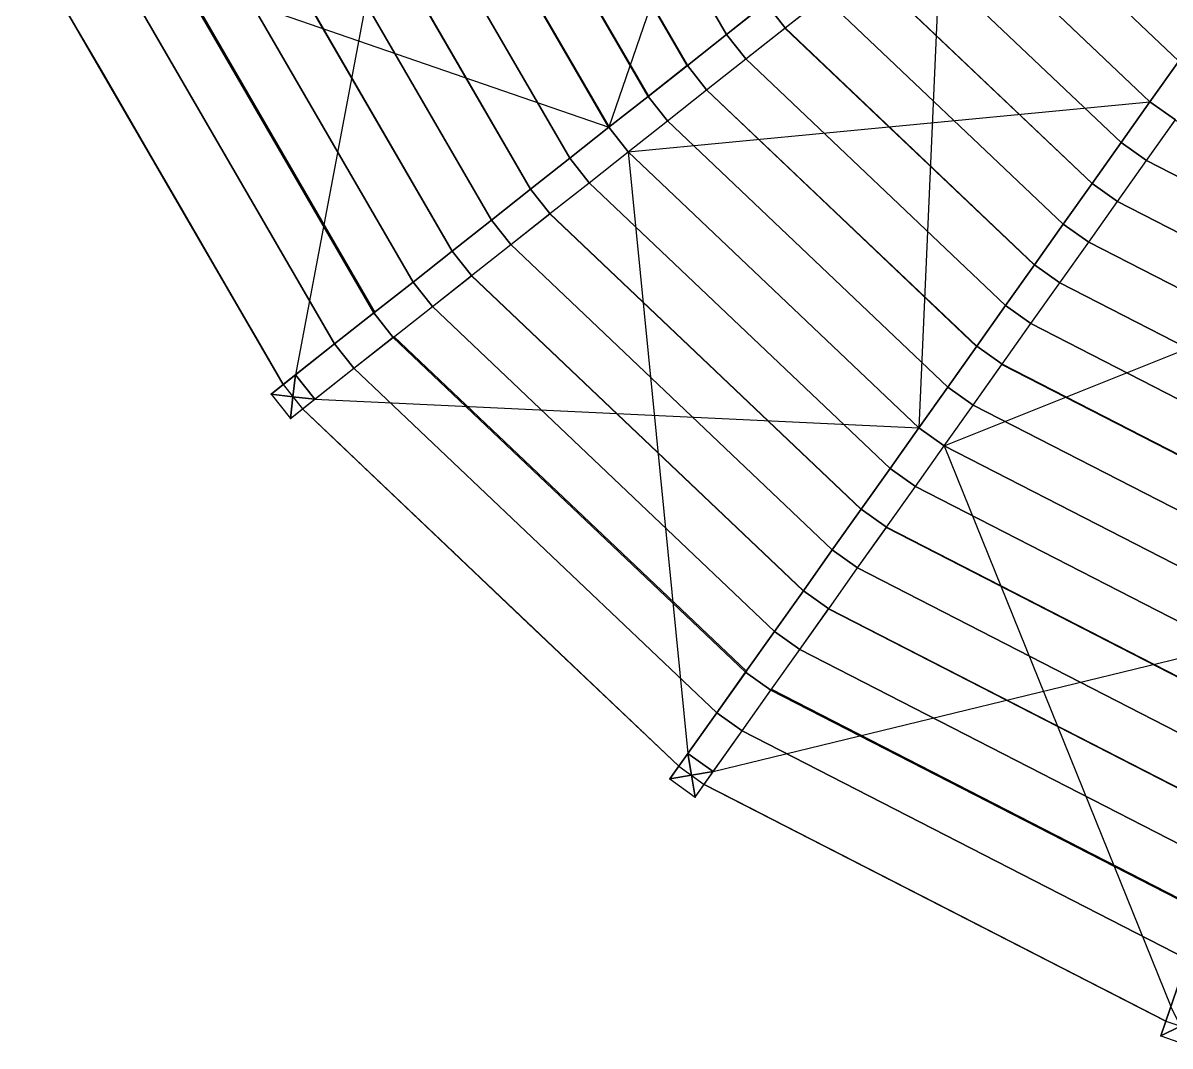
# Model space of a CAD drawing. Header units: millimetres. Extents: x -3890 to 2335, y 8273 to 14518.
# Drawn here: x -3644 to -1802, y 8432 to 10074 of the extents above; entities that cross this region are included whole.
import ezdxf

# ---------------------------------------------------------------- set-up
doc = ezdxf.new("R2010")
doc.units = ezdxf.units.MM
for name, color, linetype in [('FRAMES', 2, 'Continuous'), ('JOINTS', 2, 'Continuous'), ('SHELLS', 1, 'Continuous')]:
    doc.layers.add(name, color=color, linetype=linetype)

msp = doc.modelspace()

# ---------------------------------------------------------------- linework, layer by layer
at = {"layer": 'FRAMES'}
for p, q in [((-2430.9, 10702.6, 1601.2), (-2703, 9906.7, 1429.5)), ((-2877, 10523, 1597.7), (-2577.2, 10006.1, 1597.7)), ((-3025.7, 10463.2, 1429.6), (-3206.2, 9509.4, 1200)), ((-3025.7, 10463.2, 1549.6), (-2703, 9906.7, 1549.5)), ((-3174.4, 10403.3, 1497.8), (-2828.8, 9807.4, 1497.8)), ((-3323.1, 10343.5, 1442.3), (-2954.6, 9708.1, 1442.3)), ((-3471.8, 10283.6, 1383.1), (-3080.4, 9608.8, 1383.1)), ((-2168.8, 10264.8, 1601.2), (-2205.6, 9424.5, 1429.5)), ((-2168.8, 10264.8, 1721.2), (-1834.7, 9947.5, 1721.2)), ((-3620.5, 10223.7, 1200), (-2703, 9906.7, 1429.5)), ((-2294.6, 10165.5, 1683.5), (-1927.4, 9816.7, 1683.5)), ((-3560.1, 10070.3, 1320), (-3601.9, 10142.4, 1320)), ((-3601.9, 10142.4, 1200), (-3560.1, 10070.3, 1200)), ((-3601.9, 10142.4, 1320), (-3560.1, 10070.3, 1200)), ((-2420.4, 10066.1, 1522.3), (-2357.5, 10115.8, 1543.3)), ((-2420.4, 10066.1, 1642.3), (-2357.5, 10115.8, 1663.3)), ((-2420.4, 10066.1, 1522.3), (-2357.5, 10115.8, 1663.3)), ((-2514.3, 10055.7, 1500.4), (-2451.4, 10105.4, 1522.3)), ((-2514.3, 10055.7, 1620.4), (-2451.4, 10105.4, 1642.3)), ((-2451.4, 10105.4, 1522.3), (-2514.3, 10055.7, 1620.4)), ((-2451.4, 10105.4, 1522.3), (-2420.4, 10066.1, 1522.3)), ((-2420.4, 10066.1, 1642.3), (-2451.4, 10105.4, 1642.3)), ((-3518.3, 9998.3, 1320), (-3560.1, 10070.3, 1320)), ((-3560.1, 10070.3, 1200), (-3518.3, 9998.3, 1200)), ((-3560.1, 10070.3, 1320), (-3560.1, 10070.3, 1200)), ((-3560.1, 10070.3, 1200), (-3518.3, 9998.3, 1320)), ((-2577.2, 10006.1, 1477.7), (-2514.3, 10055.7, 1500.4)), ((-2577.2, 10006.1, 1597.7), (-2514.3, 10055.7, 1620.4)), ((-2514.3, 10055.7, 1620.4), (-2577.2, 10006.1, 1477.7)), ((-2514.3, 10055.7, 1620.4), (-2514.3, 10055.7, 1500.4)), ((-2514.3, 10055.7, 1500.4), (-2483.3, 10016.5, 1500.4)), ((-2483.3, 10016.5, 1620.4), (-2514.3, 10055.7, 1620.4)), ((-2483.3, 10016.5, 1500.4), (-2420.4, 10066.1, 1522.3)), ((-2483.3, 10016.5, 1620.4), (-2420.4, 10066.1, 1642.3)), ((-2483.3, 10016.5, 1620.4), (-2420.4, 10066.1, 1522.3)), ((-2420.4, 10066.1, 1522.3), (-2420.4, 10066.1, 1642.3)), ((-2420.4, 10066.1, 1642.3), (-2020.1, 9686, 1642.3)), ((-3476.5, 9926.2, 1320), (-3518.3, 9998.3, 1320)), ((-3518.3, 9998.3, 1200), (-3476.5, 9926.2, 1200)), ((-3518.3, 9998.3, 1320), (-3518.3, 9998.3, 1200)), ((-3518.3, 9998.3, 1320), (-3476.5, 9926.2, 1200)), ((-2640.1, 9956.4, 1454.1), (-2577.2, 10006.1, 1477.7)), ((-2640.1, 9956.4, 1574.1), (-2577.2, 10006.1, 1597.7)), ((-2577.2, 10006.1, 1477.7), (-2640.1, 9956.4, 1574.1)), ((-2577.2, 10006.1, 1597.7), (-2577.2, 10006.1, 1477.7)), ((-2577.2, 10006.1, 1477.7), (-2546.2, 9966.8, 1477.7)), ((-2546.2, 9966.8, 1597.7), (-2577.2, 10006.1, 1597.7)), ((-2546.2, 9966.8, 1477.7), (-2483.3, 10016.5, 1500.4)), ((-2546.2, 9966.8, 1597.7), (-2483.3, 10016.5, 1620.4)), ((-2546.2, 9966.8, 1477.7), (-2483.3, 10016.5, 1620.4)), ((-2483.3, 10016.5, 1500.4), (-2483.3, 10016.5, 1620.4)), ((-1834.7, 9947.5, 1601.2), (-1788.3, 10012.9, 1618.7)), ((-1834.7, 9947.5, 1721.2), (-1788.3, 10012.9, 1738.7)), ((-1788.3, 10012.9, 1738.7), (-1834.7, 9947.5, 1601.2)), ((-2609.1, 9917.2, 1454.1), (-2546.2, 9966.8, 1477.7)), ((-2609.1, 9917.2, 1574.1), (-2546.2, 9966.8, 1597.7)), ((-2609.1, 9917.2, 1574.1), (-2546.2, 9966.8, 1477.7)), ((-2546.2, 9966.8, 1477.7), (-2546.2, 9966.8, 1597.7)), ((-2546.2, 9966.8, 1597.7), (-2112.8, 9555.3, 1597.7)), ((-2703, 9906.7, 1429.5), (-2640.1, 9956.4, 1454.1)), ((-2703, 9906.7, 1549.5), (-2640.1, 9956.4, 1574.1)), ((-2640.1, 9956.4, 1574.1), (-2703, 9906.7, 1429.5)), ((-2672, 9867.5, 1429.5), (-1834.7, 9947.5, 1601.2)), ((-2640.1, 9956.4, 1574.1), (-2640.1, 9956.4, 1454.1)), ((-2640.1, 9956.4, 1454.1), (-2609.1, 9917.2, 1454.1)), ((-2609.1, 9917.2, 1574.1), (-2640.1, 9956.4, 1574.1)), ((-1881, 9882.1, 1582.7), (-1834.7, 9947.5, 1601.2)), ((-1881, 9882.1, 1702.7), (-1834.7, 9947.5, 1721.2)), ((-1834.7, 9947.5, 1601.2), (-1881, 9882.1, 1702.7)), ((-1834.7, 9947.5, 1721.2), (-1834.7, 9947.5, 1601.2)), ((-1834.7, 9947.5, 1601.2), (-1793.9, 9918.6, 1601.2)), ((-1793.9, 9918.6, 1721.2), (-1834.7, 9947.5, 1721.2)), ((-3434.7, 9854.2, 1320), (-3476.5, 9926.2, 1320)), ((-3476.5, 9926.2, 1200), (-3434.7, 9854.2, 1200)), ((-3476.5, 9926.2, 1320), (-3476.5, 9926.2, 1200)), ((-3476.5, 9926.2, 1200), (-3434.7, 9854.2, 1320)), ((-2765.9, 9857.1, 1404.1), (-2703, 9906.7, 1429.5)), ((-2765.9, 9857.1, 1524.1), (-2703, 9906.7, 1549.5)), ((-2703, 9906.7, 1429.5), (-2765.9, 9857.1, 1524.1)), ((-2703, 9906.7, 1549.5), (-2703, 9906.7, 1429.5)), ((-2703, 9906.7, 1429.5), (-2672, 9867.5, 1429.5)), ((-2672, 9867.5, 1549.5), (-2703, 9906.7, 1549.5)), ((-2672, 9867.5, 1429.5), (-2609.1, 9917.2, 1454.1)), ((-2672, 9867.5, 1549.5), (-2609.1, 9917.2, 1574.1)), ((-2672, 9867.5, 1429.5), (-2609.1, 9917.2, 1574.1)), ((-2609.1, 9917.2, 1454.1), (-2609.1, 9917.2, 1574.1)), ((-1840.3, 9853.2, 1582.7), (-1793.9, 9918.6, 1601.2)), ((-1840.3, 9853.2, 1702.7), (-1793.9, 9918.6, 1721.2)), ((-1840.3, 9853.2, 1702.7), (-1793.9, 9918.6, 1601.2)), ((-1927.4, 9816.7, 1563.5), (-1881, 9882.1, 1582.7)), ((-1927.4, 9816.7, 1683.5), (-1881, 9882.1, 1702.7)), ((-1881, 9882.1, 1702.7), (-1927.4, 9816.7, 1563.5)), ((-1881, 9882.1, 1702.7), (-1881, 9882.1, 1582.7)), ((-1881, 9882.1, 1582.7), (-1840.3, 9853.2, 1582.7)), ((-1840.3, 9853.2, 1702.7), (-1881, 9882.1, 1702.7)), ((-3392.9, 9782.1, 1320), (-3434.7, 9854.2, 1320)), ((-3434.7, 9854.2, 1200), (-3392.9, 9782.1, 1200)), ((-3434.7, 9854.2, 1320), (-3434.7, 9854.2, 1200)), ((-3434.7, 9854.2, 1320), (-3392.9, 9782.1, 1200)), ((-2828.8, 9807.4, 1377.8), (-2765.9, 9857.1, 1404.1)), ((-2828.8, 9807.4, 1497.8), (-2765.9, 9857.1, 1524.1)), ((-2765.9, 9857.1, 1524.1), (-2828.8, 9807.4, 1377.8)), ((-2765.9, 9857.1, 1524.1), (-2765.9, 9857.1, 1404.1)), ((-2765.9, 9857.1, 1404.1), (-2734.9, 9817.8, 1404.1)), ((-2734.9, 9817.8, 1524.1), (-2765.9, 9857.1, 1524.1)), ((-2734.9, 9817.8, 1404.1), (-2672, 9867.5, 1429.5)), ((-2734.9, 9817.8, 1524.1), (-2672, 9867.5, 1549.5)), ((-2734.9, 9817.8, 1524.1), (-2672, 9867.5, 1429.5)), ((-2672, 9867.5, 1429.5), (-2672, 9867.5, 1549.5)), ((-2672, 9867.5, 1549.5), (-2205.6, 9424.5, 1549.5)), ((-2672, 9867.5, 1429.5), (-2576.5, 8901.5, 1200)), ((-1886.6, 9787.8, 1563.5), (-1840.3, 9853.2, 1582.7)), ((-1886.6, 9787.8, 1683.5), (-1840.3, 9853.2, 1702.7)), ((-1886.6, 9787.8, 1563.5), (-1840.3, 9853.2, 1702.7)), ((-1840.3, 9853.2, 1582.7), (-1840.3, 9853.2, 1702.7)), ((-2797.8, 9768.2, 1377.8), (-2734.9, 9817.8, 1404.1)), ((-2797.8, 9768.2, 1497.8), (-2734.9, 9817.8, 1524.1)), ((-2797.8, 9768.2, 1377.8), (-2734.9, 9817.8, 1524.1)), ((-2734.9, 9817.8, 1404.1), (-2734.9, 9817.8, 1524.1)), ((-1973.8, 9751.4, 1543.3), (-1927.4, 9816.7, 1563.5)), ((-1973.8, 9751.4, 1663.3), (-1927.4, 9816.7, 1683.5)), ((-1927.4, 9816.7, 1563.5), (-1973.8, 9751.4, 1663.3)), ((-1927.4, 9816.7, 1683.5), (-1927.4, 9816.7, 1563.5)), ((-1927.4, 9816.7, 1563.5), (-1886.6, 9787.8, 1563.5)), ((-1886.6, 9787.8, 1683.5), (-1927.4, 9816.7, 1683.5)), ((-2891.7, 9757.7, 1350.5), (-2828.8, 9807.4, 1377.8)), ((-2891.7, 9757.7, 1470.5), (-2828.8, 9807.4, 1497.8)), ((-2828.8, 9807.4, 1377.8), (-2891.7, 9757.7, 1470.5)), ((-2828.8, 9807.4, 1497.8), (-2828.8, 9807.4, 1377.8)), ((-2828.8, 9807.4, 1377.8), (-2797.8, 9768.2, 1377.8)), ((-2797.8, 9768.2, 1497.8), (-2828.8, 9807.4, 1497.8)), ((-3351.2, 9710.1, 1320), (-3392.9, 9782.1, 1320)), ((-3392.9, 9782.1, 1200), (-3351.2, 9710.1, 1200)), ((-3392.9, 9782.1, 1320), (-3392.9, 9782.1, 1200)), ((-3392.9, 9782.1, 1200), (-3351.2, 9710.1, 1320)), ((-1933, 9722.5, 1543.3), (-1886.6, 9787.8, 1563.5)), ((-1933, 9722.5, 1663.3), (-1886.6, 9787.8, 1683.5)), ((-1933, 9722.5, 1663.3), (-1886.6, 9787.8, 1563.5)), ((-1886.6, 9787.8, 1563.5), (-1886.6, 9787.8, 1683.5)), ((-1886.6, 9787.8, 1683.5), (-1436.1, 9556.7, 1683.5)), ((-2860.7, 9718.5, 1350.5), (-2797.8, 9768.2, 1377.8)), ((-2860.7, 9718.5, 1470.5), (-2797.8, 9768.2, 1497.8)), ((-2860.7, 9718.5, 1470.5), (-2797.8, 9768.2, 1377.8)), ((-2797.8, 9768.2, 1377.8), (-2797.8, 9768.2, 1497.8)), ((-2797.8, 9768.2, 1497.8), (-2298.3, 9293.8, 1497.8)), ((-2954.6, 9708.1, 1322.3), (-2891.7, 9757.7, 1350.5)), ((-2954.6, 9708.1, 1442.3), (-2891.7, 9757.7, 1470.5)), ((-2891.7, 9757.7, 1470.5), (-2954.6, 9708.1, 1322.3)), ((-2891.7, 9757.7, 1470.5), (-2891.7, 9757.7, 1350.5)), ((-2891.7, 9757.7, 1350.5), (-2860.7, 9718.5, 1350.5)), ((-2860.7, 9718.5, 1470.5), (-2891.7, 9757.7, 1470.5)), ((-2020.1, 9686, 1522.3), (-1973.8, 9751.4, 1543.3)), ((-2020.1, 9686, 1642.3), (-1973.8, 9751.4, 1663.3)), ((-1973.8, 9751.4, 1663.3), (-2020.1, 9686, 1522.3)), ((-1973.8, 9751.4, 1663.3), (-1973.8, 9751.4, 1543.3)), ((-1973.8, 9751.4, 1543.3), (-1933, 9722.5, 1543.3)), ((-1933, 9722.5, 1663.3), (-1973.8, 9751.4, 1663.3)), ((-1979.3, 9657.1, 1522.3), (-1933, 9722.5, 1543.3)), ((-1979.3, 9657.1, 1642.3), (-1933, 9722.5, 1663.3)), ((-1979.3, 9657.1, 1522.3), (-1933, 9722.5, 1663.3)), ((-1933, 9722.5, 1543.3), (-1933, 9722.5, 1663.3)), ((-3309.4, 9638, 1320), (-3351.2, 9710.1, 1320)), ((-3351.2, 9710.1, 1200), (-3309.4, 9638, 1200)), ((-3351.2, 9710.1, 1320), (-3351.2, 9710.1, 1200)), ((-3351.2, 9710.1, 1320), (-3309.4, 9638, 1200)), ((-3017.5, 9658.4, 1293.2), (-2954.6, 9708.1, 1322.3)), ((-3017.5, 9658.4, 1413.2), (-2954.6, 9708.1, 1442.3)), ((-2954.6, 9708.1, 1322.3), (-3017.5, 9658.4, 1413.2)), ((-2954.6, 9708.1, 1442.3), (-2954.6, 9708.1, 1322.3)), ((-2954.6, 9708.1, 1322.3), (-2923.6, 9668.8, 1322.3)), ((-2923.6, 9668.8, 1442.3), (-2954.6, 9708.1, 1442.3)), ((-2923.6, 9668.8, 1322.3), (-2860.7, 9718.5, 1350.5)), ((-2923.6, 9668.8, 1442.3), (-2860.7, 9718.5, 1470.5)), ((-2923.6, 9668.8, 1322.3), (-2860.7, 9718.5, 1470.5)), ((-2860.7, 9718.5, 1350.5), (-2860.7, 9718.5, 1470.5)), ((-2164.8, 9395.6, 1429.5), (-1383.9, 9708.3, 1601.2)), ((-2066.5, 9620.6, 1500.4), (-2020.1, 9686, 1522.3)), ((-2066.5, 9620.6, 1620.4), (-2020.1, 9686, 1642.3)), ((-2020.1, 9686, 1522.3), (-2066.5, 9620.6, 1620.4)), ((-2020.1, 9686, 1642.3), (-2020.1, 9686, 1522.3)), ((-2020.1, 9686, 1522.3), (-1979.3, 9657.1, 1522.3)), ((-1979.3, 9657.1, 1642.3), (-2020.1, 9686, 1642.3)), ((-2986.5, 9619.2, 1293.2), (-2923.6, 9668.8, 1322.3)), ((-2986.5, 9619.2, 1413.2), (-2923.6, 9668.8, 1442.3)), ((-2986.5, 9619.2, 1413.2), (-2923.6, 9668.8, 1322.3)), ((-2923.6, 9668.8, 1322.3), (-2923.6, 9668.8, 1442.3)), ((-2923.6, 9668.8, 1442.3), (-2391, 9163, 1442.3)), ((-3080.4, 9608.8, 1263.1), (-3017.5, 9658.4, 1293.2)), ((-3080.4, 9608.8, 1383.1), (-3017.5, 9658.4, 1413.2)), ((-3017.5, 9658.4, 1413.2), (-3080.4, 9608.8, 1263.1)), ((-3017.5, 9658.4, 1413.2), (-3017.5, 9658.4, 1293.2)), ((-3017.5, 9658.4, 1293.2), (-2986.5, 9619.2, 1293.2)), ((-2986.5, 9619.2, 1413.2), (-3017.5, 9658.4, 1413.2)), ((-2025.7, 9591.7, 1500.4), (-1979.3, 9657.1, 1522.3)), ((-2025.7, 9591.7, 1620.4), (-1979.3, 9657.1, 1642.3)), ((-2025.7, 9591.7, 1620.4), (-1979.3, 9657.1, 1522.3)), ((-1979.3, 9657.1, 1522.3), (-1979.3, 9657.1, 1642.3)), ((-1979.3, 9657.1, 1642.3), (-1488.2, 9405.1, 1642.3)), ((-3267.6, 9566, 1320), (-3309.4, 9638, 1320)), ((-3309.4, 9638, 1200), (-3267.6, 9566, 1200)), ((-3309.4, 9638, 1320), (-3309.4, 9638, 1200)), ((-3309.4, 9638, 1200), (-3267.6, 9566, 1320)), ((-3049.4, 9569.5, 1263.1), (-2986.5, 9619.2, 1293.2)), ((-3049.4, 9569.5, 1383.1), (-2986.5, 9619.2, 1413.2)), ((-3049.4, 9569.5, 1263.1), (-2986.5, 9619.2, 1413.2)), ((-2986.5, 9619.2, 1293.2), (-2986.5, 9619.2, 1413.2)), ((-2112.8, 9555.3, 1477.7), (-2066.5, 9620.6, 1500.4)), ((-2112.8, 9555.3, 1597.7), (-2066.5, 9620.6, 1620.4)), ((-2066.5, 9620.6, 1620.4), (-2112.8, 9555.3, 1477.7)), ((-2066.5, 9620.6, 1620.4), (-2066.5, 9620.6, 1500.4)), ((-2066.5, 9620.6, 1500.4), (-2025.7, 9591.7, 1500.4)), ((-2025.7, 9591.7, 1620.4), (-2066.5, 9620.6, 1620.4)), ((-3143.3, 9559.1, 1232), (-3080.4, 9608.8, 1263.1)), ((-3143.3, 9559.1, 1352), (-3080.4, 9608.8, 1383.1)), ((-3080.4, 9608.8, 1263.1), (-3143.3, 9559.1, 1352)), ((-3080.4, 9608.8, 1383.1), (-3080.4, 9608.8, 1263.1)), ((-3080.4, 9608.8, 1263.1), (-3049.4, 9569.5, 1263.1)), ((-3049.4, 9569.5, 1383.1), (-3080.4, 9608.8, 1383.1)), ((-2072.1, 9526.3, 1477.7), (-2025.7, 9591.7, 1500.4)), ((-2072.1, 9526.3, 1597.7), (-2025.7, 9591.7, 1620.4)), ((-2072.1, 9526.3, 1477.7), (-2025.7, 9591.7, 1620.4)), ((-2025.7, 9591.7, 1500.4), (-2025.7, 9591.7, 1620.4)), ((-3225.8, 9493.9, 1320), (-3267.6, 9566, 1320)), ((-3267.6, 9566, 1200), (-3225.8, 9493.9, 1200)), ((-3267.6, 9566, 1320), (-3267.6, 9566, 1200)), ((-3267.6, 9566, 1320), (-3225.8, 9493.9, 1200)), ((-3245.4, 9478.5, 1200), (-3143.3, 9559.1, 1352)), ((-3225.8, 9493.9, 1320), (-3143.3, 9559.1, 1352)), ((-3206.2, 9509.4, 1200), (-3143.3, 9559.1, 1232)), ((-3143.3, 9559.1, 1352), (-3206.2, 9509.4, 1200)), ((-3143.3, 9559.1, 1352), (-3143.3, 9559.1, 1232)), ((-3143.3, 9559.1, 1232), (-3112.3, 9519.9, 1232)), ((-3112.3, 9519.9, 1352), (-3143.3, 9559.1, 1352)), ((-3112.3, 9519.9, 1232), (-3049.4, 9569.5, 1263.1)), ((-3112.3, 9519.9, 1352), (-3049.4, 9569.5, 1383.1)), ((-3112.3, 9519.9, 1352), (-3049.4, 9569.5, 1263.1)), ((-3049.4, 9569.5, 1263.1), (-3049.4, 9569.5, 1383.1)), ((-3049.4, 9569.5, 1383.1), (-2483.7, 9032.3, 1383.1)), ((-2159.2, 9489.9, 1454.1), (-2112.8, 9555.3, 1477.7)), ((-2159.2, 9489.9, 1574.1), (-2112.8, 9555.3, 1597.7)), ((-2112.8, 9555.3, 1477.7), (-2159.2, 9489.9, 1574.1)), ((-2112.8, 9555.3, 1597.7), (-2112.8, 9555.3, 1477.7)), ((-2112.8, 9555.3, 1477.7), (-2072.1, 9526.3, 1477.7)), ((-2072.1, 9526.3, 1597.7), (-2112.8, 9555.3, 1597.7)), ((-3214.4, 9439.2, 1200), (-3112.3, 9519.9, 1352)), ((-3194.8, 9454.7, 1320), (-3112.3, 9519.9, 1352)), ((-3175.2, 9470.2, 1200), (-3112.3, 9519.9, 1232)), ((-3175.2, 9470.2, 1200), (-3112.3, 9519.9, 1352)), ((-3112.3, 9519.9, 1232), (-3112.3, 9519.9, 1352)), ((-2118.4, 9461, 1454.1), (-2072.1, 9526.3, 1477.7)), ((-2118.4, 9461, 1574.1), (-2072.1, 9526.3, 1597.7)), ((-2118.4, 9461, 1574.1), (-2072.1, 9526.3, 1477.7)), ((-2072.1, 9526.3, 1477.7), (-2072.1, 9526.3, 1597.7)), ((-2072.1, 9526.3, 1597.7), (-1540.3, 9253.5, 1597.7)), ((-3206.2, 9509.4, 1200), (-3225.8, 9493.9, 1200)), ((-3206.2, 9509.4, 1200), (-3175.2, 9470.2, 1200)), ((-3225.8, 9493.9, 1200), (-3245.4, 9478.5, 1200)), ((-3245.4, 9478.5, 1200), (-3225.8, 9493.9, 1320)), ((-3225.8, 9493.9, 1320), (-3194.8, 9454.7, 1320)), ((-3225.8, 9493.9, 1200), (-3225.8, 9493.9, 1320)), ((-2205.6, 9424.5, 1429.5), (-2159.2, 9489.9, 1454.1)), ((-2205.6, 9424.5, 1549.5), (-2159.2, 9489.9, 1574.1)), ((-2159.2, 9489.9, 1574.1), (-2205.6, 9424.5, 1429.5)), ((-2159.2, 9489.9, 1574.1), (-2159.2, 9489.9, 1454.1)), ((-2159.2, 9489.9, 1454.1), (-2118.4, 9461, 1454.1)), ((-2118.4, 9461, 1574.1), (-2159.2, 9489.9, 1574.1)), ((-3245.4, 9478.5, 1200), (-3214.4, 9439.2, 1200)), ((-3210.3, 9474.3, 120), (-3210.3, 9474.3, 1200)), ((-3194.8, 9454.7, 1200), (-3175.2, 9470.2, 1200)), ((-3175.2, 9470.2, 1200), (-2205.6, 9424.5, 1429.5)), ((-3214.4, 9439.2, 1200), (-3194.8, 9454.7, 1200)), ((-3214.4, 9439.2, 1200), (-3194.8, 9454.7, 1320)), ((-3194.8, 9454.7, 1320), (-3194.8, 9454.7, 1200)), ((-3134.4, 9397.4, 1320), (-3194.8, 9454.7, 1320)), ((-3194.8, 9454.7, 1200), (-3134.4, 9397.4, 1200)), ((-3194.8, 9454.7, 1200), (-3134.4, 9397.4, 1320)), ((-2164.8, 9395.6, 1429.5), (-2118.4, 9461, 1454.1)), ((-2164.8, 9395.6, 1549.5), (-2118.4, 9461, 1574.1)), ((-2164.8, 9395.6, 1429.5), (-2118.4, 9461, 1574.1)), ((-2118.4, 9461, 1454.1), (-2118.4, 9461, 1574.1)), ((-2251.9, 9359.1, 1404.1), (-2205.6, 9424.5, 1429.5)), ((-2251.9, 9359.1, 1524.1), (-2205.6, 9424.5, 1549.5)), ((-2205.6, 9424.5, 1429.5), (-2251.9, 9359.1, 1524.1)), ((-2205.6, 9424.5, 1549.5), (-2205.6, 9424.5, 1429.5)), ((-2205.6, 9424.5, 1429.5), (-2164.8, 9395.6, 1429.5)), ((-2164.8, 9395.6, 1549.5), (-2205.6, 9424.5, 1549.5)), ((-3074, 9340, 1320), (-3134.4, 9397.4, 1320)), ((-3134.4, 9397.4, 1200), (-3074, 9340, 1200)), ((-3134.4, 9397.4, 1320), (-3134.4, 9397.4, 1200)), ((-3134.4, 9397.4, 1320), (-3074, 9340, 1200)), ((-2211.1, 9330.2, 1404.1), (-2164.8, 9395.6, 1429.5)), ((-2211.1, 9330.2, 1524.1), (-2164.8, 9395.6, 1549.5)), ((-2211.1, 9330.2, 1524.1), (-2164.8, 9395.6, 1429.5)), ((-2164.8, 9395.6, 1429.5), (-2164.8, 9395.6, 1549.5)), ((-2164.8, 9395.6, 1549.5), (-1592.5, 9102, 1549.5)), ((-2164.8, 9395.6, 1429.5), (-1801, 8495.7, 1200)), ((-2298.3, 9293.8, 1377.8), (-2251.9, 9359.1, 1404.1)), ((-2298.3, 9293.8, 1497.8), (-2251.9, 9359.1, 1524.1)), ((-2251.9, 9359.1, 1524.1), (-2298.3, 9293.8, 1377.8)), ((-2251.9, 9359.1, 1524.1), (-2251.9, 9359.1, 1404.1)), ((-2251.9, 9359.1, 1404.1), (-2211.1, 9330.2, 1404.1)), ((-2211.1, 9330.2, 1524.1), (-2251.9, 9359.1, 1524.1)), ((-3013.7, 9282.6, 1320), (-3074, 9340, 1320)), ((-3074, 9340, 1200), (-3013.7, 9282.6, 1200)), ((-3074, 9340, 1320), (-3074, 9340, 1200)), ((-3074, 9340, 1200), (-3013.7, 9282.6, 1320)), ((-2257.5, 9264.9, 1377.8), (-2211.1, 9330.2, 1404.1)), ((-2257.5, 9264.9, 1497.8), (-2211.1, 9330.2, 1524.1)), ((-2257.5, 9264.9, 1377.8), (-2211.1, 9330.2, 1524.1)), ((-2211.1, 9330.2, 1404.1), (-2211.1, 9330.2, 1524.1)), ((-2953.3, 9225.3, 1320), (-3013.7, 9282.6, 1320)), ((-3013.7, 9282.6, 1200), (-2953.3, 9225.3, 1200)), ((-3013.7, 9282.6, 1320), (-3013.7, 9282.6, 1200)), ((-3013.7, 9282.6, 1320), (-2953.3, 9225.3, 1200)), ((-2344.6, 9228.4, 1350.5), (-2298.3, 9293.8, 1377.8)), ((-2344.6, 9228.4, 1470.5), (-2298.3, 9293.8, 1497.8)), ((-2298.3, 9293.8, 1377.8), (-2344.6, 9228.4, 1470.5)), ((-2298.3, 9293.8, 1497.8), (-2298.3, 9293.8, 1377.8)), ((-2298.3, 9293.8, 1377.8), (-2257.5, 9264.9, 1377.8)), ((-2257.5, 9264.9, 1497.8), (-2298.3, 9293.8, 1497.8)), ((-2303.9, 9199.5, 1350.5), (-2257.5, 9264.9, 1377.8)), ((-2303.9, 9199.5, 1470.5), (-2257.5, 9264.9, 1497.8)), ((-2303.9, 9199.5, 1470.5), (-2257.5, 9264.9, 1377.8)), ((-2257.5, 9264.9, 1377.8), (-2257.5, 9264.9, 1497.8)), ((-2257.5, 9264.9, 1497.8), (-1644.6, 8950.4, 1497.8)), ((-2892.9, 9167.9, 1320), (-2953.3, 9225.3, 1320)), ((-2953.3, 9225.3, 1200), (-2892.9, 9167.9, 1200)), ((-2953.3, 9225.3, 1320), (-2953.3, 9225.3, 1200)), ((-2953.3, 9225.3, 1200), (-2892.9, 9167.9, 1320)), ((-2391, 9163, 1322.3), (-2344.6, 9228.4, 1350.5)), ((-2391, 9163, 1442.3), (-2344.6, 9228.4, 1470.5)), ((-2344.6, 9228.4, 1470.5), (-2391, 9163, 1322.3)), ((-2344.6, 9228.4, 1470.5), (-2344.6, 9228.4, 1350.5)), ((-2344.6, 9228.4, 1350.5), (-2303.9, 9199.5, 1350.5)), ((-2303.9, 9199.5, 1470.5), (-2344.6, 9228.4, 1470.5)), ((-2350.2, 9134.1, 1322.3), (-2303.9, 9199.5, 1350.5)), ((-2350.2, 9134.1, 1442.3), (-2303.9, 9199.5, 1470.5)), ((-2350.2, 9134.1, 1322.3), (-2303.9, 9199.5, 1470.5)), ((-2303.9, 9199.5, 1350.5), (-2303.9, 9199.5, 1470.5)), ((-2832.5, 9110.6, 1320), (-2892.9, 9167.9, 1320)), ((-2892.9, 9167.9, 1200), (-2832.5, 9110.6, 1200)), ((-2892.9, 9167.9, 1320), (-2892.9, 9167.9, 1200)), ((-2892.9, 9167.9, 1320), (-2832.5, 9110.6, 1200)), ((-2437.4, 9097.7, 1293.2), (-2391, 9163, 1322.3)), ((-2437.4, 9097.7, 1413.2), (-2391, 9163, 1442.3)), ((-2391, 9163, 1322.3), (-2437.4, 9097.7, 1413.2)), ((-2391, 9163, 1442.3), (-2391, 9163, 1322.3)), ((-2391, 9163, 1322.3), (-2350.2, 9134.1, 1322.3)), ((-2350.2, 9134.1, 1442.3), (-2391, 9163, 1442.3)), ((-2396.6, 9068.7, 1293.2), (-2350.2, 9134.1, 1322.3)), ((-2396.6, 9068.7, 1413.2), (-2350.2, 9134.1, 1442.3)), ((-2396.6, 9068.7, 1413.2), (-2350.2, 9134.1, 1322.3)), ((-2350.2, 9134.1, 1322.3), (-2350.2, 9134.1, 1442.3)), ((-2350.2, 9134.1, 1442.3), (-1696.7, 8798.8, 1442.3)), ((-2772.1, 9053.2, 1320), (-2832.5, 9110.6, 1320)), ((-2832.5, 9110.6, 1200), (-2772.1, 9053.2, 1200)), ((-2832.5, 9110.6, 1320), (-2832.5, 9110.6, 1200)), ((-2832.5, 9110.6, 1200), (-2772.1, 9053.2, 1320)), ((-2535.7, 8872.6, 1200), (-1592.5, 9102, 1429.5)), ((-2483.7, 9032.3, 1263.1), (-2437.4, 9097.7, 1293.2)), ((-2483.7, 9032.3, 1383.1), (-2437.4, 9097.7, 1413.2)), ((-2437.4, 9097.7, 1413.2), (-2483.7, 9032.3, 1263.1)), ((-2437.4, 9097.7, 1413.2), (-2437.4, 9097.7, 1293.2)), ((-2437.4, 9097.7, 1293.2), (-2396.6, 9068.7, 1293.2)), ((-2396.6, 9068.7, 1413.2), (-2437.4, 9097.7, 1413.2)), ((-2443, 9003.4, 1263.1), (-2396.6, 9068.7, 1293.2)), ((-2443, 9003.4, 1383.1), (-2396.6, 9068.7, 1413.2)), ((-2443, 9003.4, 1263.1), (-2396.6, 9068.7, 1413.2)), ((-2396.6, 9068.7, 1293.2), (-2396.6, 9068.7, 1413.2)), ((-2711.7, 8995.9, 1320), (-2772.1, 9053.2, 1320)), ((-2772.1, 9053.2, 1200), (-2711.7, 8995.9, 1200)), ((-2772.1, 9053.2, 1320), (-2772.1, 9053.2, 1200)), ((-2772.1, 9053.2, 1320), (-2711.7, 8995.9, 1200)), ((-2530.1, 8966.9, 1232), (-2483.7, 9032.3, 1263.1)), ((-2530.1, 8966.9, 1352), (-2483.7, 9032.3, 1383.1)), ((-2483.7, 9032.3, 1263.1), (-2530.1, 8966.9, 1352)), ((-2483.7, 9032.3, 1383.1), (-2483.7, 9032.3, 1263.1)), ((-2483.7, 9032.3, 1263.1), (-2443, 9003.4, 1263.1)), ((-2443, 9003.4, 1383.1), (-2483.7, 9032.3, 1383.1)), ((-2651.3, 8938.5, 1320), (-2711.7, 8995.9, 1320)), ((-2711.7, 8995.9, 1200), (-2651.3, 8938.5, 1200)), ((-2711.7, 8995.9, 1320), (-2711.7, 8995.9, 1200)), ((-2711.7, 8995.9, 1200), (-2651.3, 8938.5, 1320)), ((-2489.3, 8938, 1232), (-2443, 9003.4, 1263.1)), ((-2489.3, 8938, 1352), (-2443, 9003.4, 1383.1)), ((-2489.3, 8938, 1352), (-2443, 9003.4, 1263.1)), ((-2443, 9003.4, 1263.1), (-2443, 9003.4, 1383.1)), ((-2443, 9003.4, 1383.1), (-1748.8, 8647.3, 1383.1)), ((-2605.4, 8860.8, 1200), (-2530.1, 8966.9, 1352)), ((-2590.9, 8881.2, 1320), (-2530.1, 8966.9, 1352)), ((-2576.5, 8901.5, 1200), (-2530.1, 8966.9, 1232)), ((-2530.1, 8966.9, 1352), (-2576.5, 8901.5, 1200)), ((-2530.1, 8966.9, 1352), (-2530.1, 8966.9, 1232)), ((-2530.1, 8966.9, 1232), (-2489.3, 8938, 1232)), ((-2489.3, 8938, 1352), (-2530.1, 8966.9, 1352)), ((-2590.9, 8881.2, 1320), (-2651.3, 8938.5, 1320)), ((-2651.3, 8938.5, 1200), (-2590.9, 8881.2, 1200)), ((-2651.3, 8938.5, 1320), (-2651.3, 8938.5, 1200)), ((-2651.3, 8938.5, 1320), (-2590.9, 8881.2, 1200)), ((-2564.6, 8831.8, 1200), (-2489.3, 8938, 1352)), ((-2550.1, 8852.2, 1320), (-2489.3, 8938, 1352)), ((-2535.7, 8872.6, 1200), (-2489.3, 8938, 1232)), ((-2535.7, 8872.6, 1200), (-2489.3, 8938, 1352)), ((-2489.3, 8938, 1232), (-2489.3, 8938, 1352)), ((-2576.5, 8901.5, 1200), (-2590.9, 8881.2, 1200)), ((-2576.5, 8901.5, 1200), (-2535.7, 8872.6, 1200)), ((-2590.9, 8881.2, 1200), (-2605.4, 8860.8, 1200)), ((-2605.4, 8860.8, 1200), (-2590.9, 8881.2, 1320)), ((-2590.9, 8881.2, 1320), (-2550.1, 8852.2, 1320)), ((-2590.9, 8881.2, 1200), (-2590.9, 8881.2, 1320)), ((-2605.4, 8860.8, 1200), (-2564.6, 8831.8, 1200)), ((-2570.5, 8866.7, 120), (-2570.5, 8866.7, 1200)), ((-2550.1, 8852.2, 1200), (-2535.7, 8872.6, 1200)), ((-2564.6, 8831.8, 1200), (-2550.1, 8852.2, 1200)), ((-2564.6, 8831.8, 1200), (-2550.1, 8852.2, 1320)), ((-2550.1, 8852.2, 1320), (-2550.1, 8852.2, 1200)), ((-2476, 8814.2, 1320), (-2550.1, 8852.2, 1320)), ((-2550.1, 8852.2, 1200), (-2476, 8814.2, 1200)), ((-2550.1, 8852.2, 1200), (-2476, 8814.2, 1320)), ((-2401.9, 8776.2, 1320), (-2476, 8814.2, 1320)), ((-2476, 8814.2, 1200), (-2401.9, 8776.2, 1200)), ((-2476, 8814.2, 1320), (-2476, 8814.2, 1200)), ((-2476, 8814.2, 1320), (-2401.9, 8776.2, 1200)), ((-2327.8, 8738.2, 1320), (-2401.9, 8776.2, 1320)), ((-2401.9, 8776.2, 1200), (-2327.8, 8738.2, 1200)), ((-2401.9, 8776.2, 1320), (-2401.9, 8776.2, 1200)), ((-2401.9, 8776.2, 1200), (-2327.8, 8738.2, 1320)), ((-2253.7, 8700.2, 1320), (-2327.8, 8738.2, 1320)), ((-2327.8, 8738.2, 1200), (-2253.7, 8700.2, 1200)), ((-2327.8, 8738.2, 1320), (-2327.8, 8738.2, 1200)), ((-2327.8, 8738.2, 1320), (-2253.7, 8700.2, 1200)), ((-2179.6, 8662.1, 1320), (-2253.7, 8700.2, 1320)), ((-2253.7, 8700.2, 1200), (-2179.6, 8662.1, 1200)), ((-2253.7, 8700.2, 1320), (-2253.7, 8700.2, 1200)), ((-2253.7, 8700.2, 1200), (-2179.6, 8662.1, 1320)), ((-2105.5, 8624.1, 1320), (-2179.6, 8662.1, 1320)), ((-2179.6, 8662.1, 1200), (-2105.5, 8624.1, 1200)), ((-2179.6, 8662.1, 1320), (-2179.6, 8662.1, 1200)), ((-2179.6, 8662.1, 1320), (-2105.5, 8624.1, 1200)), ((-2031.4, 8586.1, 1320), (-2105.5, 8624.1, 1320)), ((-2105.5, 8624.1, 1200), (-2031.4, 8586.1, 1200)), ((-2105.5, 8624.1, 1320), (-2105.5, 8624.1, 1200)), ((-2105.5, 8624.1, 1200), (-2031.4, 8586.1, 1320)), ((-1957.3, 8548.1, 1320), (-2031.4, 8586.1, 1320)), ((-2031.4, 8586.1, 1200), (-1957.3, 8548.1, 1200)), ((-2031.4, 8586.1, 1320), (-2031.4, 8586.1, 1200)), ((-2031.4, 8586.1, 1320), (-1957.3, 8548.1, 1200)), ((-1817.2, 8448.4, 1200), (-1774.9, 8571.5, 1352)), ((-1809.1, 8472.1, 1320), (-1774.9, 8571.5, 1352)), ((-1883.2, 8510.1, 1320), (-1957.3, 8548.1, 1320)), ((-1957.3, 8548.1, 1200), (-1883.2, 8510.1, 1200)), ((-1957.3, 8548.1, 1320), (-1957.3, 8548.1, 1200)), ((-1957.3, 8548.1, 1200), (-1883.2, 8510.1, 1320)), ((-1809.1, 8472.1, 1320), (-1883.2, 8510.1, 1320)), ((-1883.2, 8510.1, 1200), (-1809.1, 8472.1, 1200)), ((-1883.2, 8510.1, 1320), (-1883.2, 8510.1, 1200)), ((-1883.2, 8510.1, 1320), (-1809.1, 8472.1, 1200)), ((-1809.1, 8472.1, 1200), (-1801, 8495.7, 1200)), ((-1817.2, 8448.4, 1200), (-1809.1, 8472.1, 1200)), ((-1817.2, 8448.4, 1200), (-1809.1, 8472.1, 1320)), ((-1809.1, 8472.1, 1320), (-1761.8, 8455.8, 1320)), ((-1809.1, 8472.1, 1200), (-1809.1, 8472.1, 1320)), ((-1817.2, 8448.4, 1200), (-1770, 8432.2, 1200))]:
    msp.add_line(p, q, dxfattribs=at)
at = {"layer": 'JOINTS'}
for p in [(-3560.1, 10070.3, 1320), (-3560.1, 10070.3, 1200), (-2514.3, 10055.7, 1500.4), (-2514.3, 10055.7, 1620.4), (-2420.4, 10066.1, 1522.3), (-2420.4, 10066.1, 1642.3), (-3518.3, 9998.3, 1320), (-3518.3, 9998.3, 1200), (-2577.2, 10006.1, 1477.7), (-2577.2, 10006.1, 1597.7), (-2483.3, 10016.5, 1500.4), (-2483.3, 10016.5, 1620.4), (-2546.2, 9966.8, 1477.7), (-2546.2, 9966.8, 1597.7), (-2640.1, 9956.4, 1454.1), (-2640.1, 9956.4, 1574.1), (-1834.7, 9947.5, 1601.2), (-1834.7, 9947.5, 1721.2), (-3476.5, 9926.2, 1320), (-3476.5, 9926.2, 1200), (-2703, 9906.7, 1429.5), (-2703, 9906.7, 1549.5), (-2609.1, 9917.2, 1454.1), (-2609.1, 9917.2, 1574.1), (-1881, 9882.1, 1582.7), (-1881, 9882.1, 1702.7), (-3434.7, 9854.2, 1320), (-3434.7, 9854.2, 1200), (-2765.9, 9857.1, 1404.1), (-2765.9, 9857.1, 1524.1), (-2672, 9867.5, 1429.5), (-2672, 9867.5, 1549.5), (-1840.3, 9853.2, 1582.7), (-1840.3, 9853.2, 1702.7), (-2734.9, 9817.8, 1404.1), (-2734.9, 9817.8, 1524.1), (-1927.4, 9816.7, 1563.5), (-1927.4, 9816.7, 1683.5), (-2828.8, 9807.4, 1377.8), (-2828.8, 9807.4, 1497.8), (-3392.9, 9782.1, 1320), (-3392.9, 9782.1, 1200), (-1886.6, 9787.8, 1563.5), (-1886.6, 9787.8, 1683.5), (-2797.8, 9768.2, 1377.8), (-2797.8, 9768.2, 1497.8), (-2891.7, 9757.7, 1350.5), (-2891.7, 9757.7, 1470.5), (-1973.8, 9751.4, 1543.3), (-1973.8, 9751.4, 1663.3), (-1933, 9722.5, 1543.3), (-1933, 9722.5, 1663.3), (-3351.2, 9710.1, 1320), (-3351.2, 9710.1, 1200), (-2954.6, 9708.1, 1322.3), (-2954.6, 9708.1, 1442.3), (-2860.7, 9718.5, 1350.5), (-2860.7, 9718.5, 1470.5), (-2020.1, 9686, 1522.3), (-2020.1, 9686, 1642.3), (-2923.6, 9668.8, 1322.3), (-2923.6, 9668.8, 1442.3), (-3017.5, 9658.4, 1293.2), (-3017.5, 9658.4, 1413.2), (-1979.3, 9657.1, 1522.3), (-1979.3, 9657.1, 1642.3), (-3309.4, 9638, 1320), (-3309.4, 9638, 1200), (-2986.5, 9619.2, 1293.2), (-2986.5, 9619.2, 1413.2), (-2066.5, 9620.6, 1500.4), (-2066.5, 9620.6, 1620.4), (-3080.4, 9608.8, 1263.1), (-3080.4, 9608.8, 1383.1), (-2025.7, 9591.7, 1500.4), (-2025.7, 9591.7, 1620.4), (-3267.6, 9566, 1320), (-3267.6, 9566, 1200), (-3143.3, 9559.1, 1232), (-3143.3, 9559.1, 1352), (-3049.4, 9569.5, 1263.1), (-3049.4, 9569.5, 1383.1), (-2112.8, 9555.3, 1477.7), (-2112.8, 9555.3, 1597.7), (-3112.3, 9519.9, 1232), (-3112.3, 9519.9, 1352), (-2072.1, 9526.3, 1477.7), (-2072.1, 9526.3, 1597.7), (-3206.2, 9509.4, 1200), (-3225.8, 9493.9, 1200), (-3225.8, 9493.9, 1320), (-2159.2, 9489.9, 1454.1), (-2159.2, 9489.9, 1574.1), (-3245.4, 9478.5, 1200), (-3210.3, 9474.3, 1200), (-3210.3, 9474.3, 120), (-3175.2, 9470.2, 1200), (-3194.8, 9454.7, 1200), (-3194.8, 9454.7, 1320), (-2118.4, 9461, 1454.1), (-2118.4, 9461, 1574.1), (-3214.4, 9439.2, 1200), (-2205.6, 9424.5, 1429.5), (-2205.6, 9424.5, 1549.5), (-3134.4, 9397.4, 1320), (-3134.4, 9397.4, 1200), (-2164.8, 9395.6, 1429.5), (-2164.8, 9395.6, 1549.5), (-2251.9, 9359.1, 1404.1), (-2251.9, 9359.1, 1524.1), (-3074, 9340, 1320), (-3074, 9340, 1200), (-2211.1, 9330.2, 1404.1), (-2211.1, 9330.2, 1524.1), (-3013.7, 9282.6, 1320), (-3013.7, 9282.6, 1200), (-2298.3, 9293.8, 1377.8), (-2298.3, 9293.8, 1497.8), (-2257.5, 9264.9, 1377.8), (-2257.5, 9264.9, 1497.8), (-2953.3, 9225.3, 1320), (-2953.3, 9225.3, 1200), (-2344.6, 9228.4, 1350.5), (-2344.6, 9228.4, 1470.5), (-2303.9, 9199.5, 1350.5), (-2303.9, 9199.5, 1470.5), (-2892.9, 9167.9, 1320), (-2892.9, 9167.9, 1200), (-2391, 9163, 1322.3), (-2391, 9163, 1442.3), (-2350.2, 9134.1, 1322.3), (-2350.2, 9134.1, 1442.3), (-2832.5, 9110.6, 1320), (-2832.5, 9110.6, 1200), (-2437.4, 9097.7, 1293.2), (-2437.4, 9097.7, 1413.2), (-2396.6, 9068.7, 1293.2), (-2396.6, 9068.7, 1413.2), (-2772.1, 9053.2, 1320), (-2772.1, 9053.2, 1200), (-2483.7, 9032.3, 1263.1), (-2483.7, 9032.3, 1383.1), (-2711.7, 8995.9, 1320), (-2711.7, 8995.9, 1200), (-2443, 9003.4, 1263.1), (-2443, 9003.4, 1383.1), (-2530.1, 8966.9, 1232), (-2530.1, 8966.9, 1352), (-2651.3, 8938.5, 1320), (-2651.3, 8938.5, 1200), (-2489.3, 8938, 1232), (-2489.3, 8938, 1352), (-2576.5, 8901.5, 1200), (-2590.9, 8881.2, 1200), (-2590.9, 8881.2, 1320), (-2605.4, 8860.8, 1200), (-2570.5, 8866.7, 1200), (-2570.5, 8866.7, 120), (-2535.7, 8872.6, 1200), (-2550.1, 8852.2, 1200), (-2550.1, 8852.2, 1320), (-2564.6, 8831.8, 1200), (-2476, 8814.2, 1320), (-2476, 8814.2, 1200), (-2401.9, 8776.2, 1320), (-2401.9, 8776.2, 1200), (-2327.8, 8738.2, 1320), (-2327.8, 8738.2, 1200), (-2253.7, 8700.2, 1320), (-2253.7, 8700.2, 1200), (-2179.6, 8662.1, 1320), (-2179.6, 8662.1, 1200), (-2105.5, 8624.1, 1320), (-2105.5, 8624.1, 1200), (-2031.4, 8586.1, 1320), (-2031.4, 8586.1, 1200), (-1957.3, 8548.1, 1320), (-1957.3, 8548.1, 1200), (-1883.2, 8510.1, 1320), (-1883.2, 8510.1, 1200), (-1809.1, 8472.1, 1200), (-1809.1, 8472.1, 1320), (-1817.2, 8448.4, 1200)]:
    msp.add_point(p, dxfattribs=at)
at = {"layer": 'SHELLS'}
for points in [[(-2802.6, 10552.9, 1620.4), (-2728.5, 10582.7, 1643.1), (-2451.6, 10105.3, 1643.1), (-2514.3, 10055.7, 1620.4)], [(-2877, 10523, 1597.7), (-2802.6, 10552.9, 1620.4), (-2514.3, 10055.7, 1620.4), (-2577.2, 10006.1, 1597.7)], [(-2951.3, 10493.1, 1574.1), (-2877.4, 10522.8, 1598.4), (-2577.4, 10005.9, 1598.4), (-2639.8, 9956.6, 1574.1)], [(-2877.4, 10522.8, 1598.4), (-2877.2, 10522.9, 1598.5), (-2877.2, 10522.9, 1598.5), (-2577.4, 10005.9, 1598.4)], [(-2877, 10523, 1597.7), (-2877, 10523, 1597.7), (-2577.2, 10006.1, 1597.7), (-2877, 10523, 1597.7)], [(-3025.6, 10463.2, 1549.5), (-2951.6, 10493, 1574), (-2640, 9956.4, 1574), (-2702.7, 9906.9, 1549.5)], [(-2951.6, 10493, 1574), (-2951.3, 10493.1, 1574.1), (-2639.8, 9956.6, 1574.1), (-2640, 9956.4, 1574)], [(-3100, 10433.2, 1524.1), (-3025.9, 10463, 1550.3), (-2703.2, 9906.6, 1550.3), (-2765.9, 9857.1, 1524.1)], [(-3025.9, 10463, 1550.3), (-3025.9, 10463, 1550.4), (-3025.9, 10463, 1550.4), (-2703.2, 9906.6, 1550.3)], [(-2702.9, 9906.7, 1549.4), (-3025.6, 10463.2, 1549.5), (-2702.7, 9906.9, 1549.5), (-2702.9, 9906.7, 1549.4)], [(-3174.4, 10403.3, 1497.8), (-3100, 10433.2, 1524.1), (-2765.9, 9857.1, 1524.1), (-2828.8, 9807.4, 1497.8)], [(-3248.7, 10373.4, 1470.5), (-3174.6, 10403.2, 1498.6), (-2829, 9807.3, 1498.6), (-2891.7, 9757.7, 1470.5)], [(-3174.6, 10403.2, 1498.6), (-3174.6, 10403.2, 1498.6), (-3174.6, 10403.2, 1498.6), (-2829, 9807.3, 1498.6)], [(-2828.8, 9807.4, 1497.8), (-3174.4, 10403.3, 1497.8), (-2828.8, 9807.4, 1497.8)], [(-3323.1, 10343.5, 1442.3), (-3248.7, 10373.4, 1470.5), (-2891.7, 9757.7, 1470.5), (-2954.6, 9708.1, 1442.3)], [(-2105.9, 10314.5, 1738.7), (-2043.1, 10364, 1756.3), (-1742.1, 10078.1, 1756.3), (-1788.3, 10012.9, 1738.7)], [(-3397.4, 10313.5, 1413.2), (-3323.3, 10343.3, 1443.1), (-2954.8, 9707.9, 1443.1), (-3017.5, 9658.4, 1413.2)], [(-3323.3, 10343.3, 1443.1), (-3323.3, 10343.3, 1443.1), (-3323.3, 10343.3, 1443.1), (-2954.8, 9707.9, 1443.1)], [(-3323.1, 10343.5, 1442.3), (-3323.1, 10343.5, 1442.3), (-2954.6, 9708.1, 1442.3), (-3323.1, 10343.5, 1442.3)], [(-3471.8, 10283.6, 1383.1), (-3397.4, 10313.5, 1413.2), (-3017.5, 9658.4, 1413.2), (-3080.4, 9608.8, 1383.1)], [(-2168.8, 10264.8, 1721.2), (-2105.9, 10314.5, 1738.7), (-1788.3, 10012.9, 1738.7), (-1834.7, 9947.5, 1721.2)], [(-2105.9, 10314.5, 1738.7), (-2105.9, 10314.5, 1738.7), (-1788.3, 10012.9, 1738.7)], [(-3546.1, 10253.7, 1352), (-3470.2, 10284.5, 1377), (-3078.8, 9609.7, 1377), (-3143.3, 9559.1, 1352)], [(-3080.4, 9608.8, 1383.1), (-3471.8, 10283.6, 1383.1), (-3080.4, 9608.8, 1383.1)], [(-3470.2, 10284.5, 1377), (-3470.1, 10284.5, 1377), (-3470.1, 10284.5, 1377), (-3078.8, 9609.7, 1377)], [(-2231.7, 10215.1, 1702.7), (-2168.9, 10264.6, 1721.9), (-1834.8, 9947.4, 1721.9), (-1881, 9882.1, 1702.7)], [(-2168.8, 10264.8, 1721.2), (-2168.8, 10264.8, 1721.2), (-1834.7, 9947.5, 1721.2), (-2168.8, 10264.8, 1721.2)], [(-3643.7, 10214.4, 1320), (-3546.1, 10253.7, 1352), (-3143.3, 9559.1, 1352), (-3225.8, 9493.9, 1320)], [(-3434.7, 9854.2, 1320), (-3643.7, 10214.4, 1320), (-3225.8, 9493.9, 1320)], [(-2294.6, 10165.5, 1683.5), (-2231.7, 10215.1, 1702.7), (-1881, 9882.1, 1702.7), (-1927.4, 9816.7, 1683.5)], [(-2357.5, 10115.8, 1663.3), (-2294.7, 10165.3, 1684.3), (-1927.5, 9816.6, 1684.3), (-1973.8, 9751.4, 1663.3)], [(-2420.4, 10066.1, 1642.3), (-2357.5, 10115.8, 1663.3), (-1973.8, 9751.4, 1663.3), (-2020.1, 9686, 1642.3)], [(-2483.3, 10016.5, 1620.4), (-2420.5, 10066, 1643.1), (-2020.3, 9685.8, 1643.1), (-2066.5, 9620.6, 1620.4)], [(-2420.4, 10066.1, 1642.3), (-2420.4, 10066.1, 1642.3), (-2020.1, 9686, 1642.3), (-2420.4, 10066.1, 1642.3)], [(-2546.2, 9966.8, 1597.7), (-2483.3, 10016.5, 1620.4), (-2066.5, 9620.6, 1620.4), (-2112.8, 9555.3, 1597.7)], [(-2609.1, 9917.2, 1574.1), (-2546.4, 9966.6, 1598.5), (-2113, 9555.1, 1598.5), (-2159.2, 9489.9, 1574.1)], [(-2546.2, 9966.8, 1597.7), (-2546.2, 9966.8, 1597.7), (-2112.8, 9555.3, 1597.7), (-2546.2, 9966.8, 1597.7)], [(-2672, 9867.5, 1549.5), (-2609.1, 9917.2, 1574.1), (-2159.2, 9489.9, 1574.1), (-2205.6, 9424.5, 1549.5)], [(-1840.3, 9853.2, 1702.7), (-1794, 9918.4, 1721.9), (-1384, 9708.1, 1721.9), (-1410, 9632.5, 1702.7)], [(-3225.8, 9493.9, 1320), (-3434.7, 9854.2, 1320), (-3225.8, 9493.9, 1320)], [(-2734.9, 9817.8, 1524.1), (-2672.2, 9867.3, 1550.3), (-2205.8, 9424.3, 1550.3), (-2251.9, 9359.1, 1524.1)], [(-2672, 9867.5, 1549.5), (-2672, 9867.5, 1549.5), (-2205.6, 9424.5, 1549.5), (-2672, 9867.5, 1549.5)], [(-1886.6, 9787.8, 1683.5), (-1840.3, 9853.2, 1702.7), (-1410, 9632.5, 1702.7), (-1436.1, 9556.7, 1683.5)], [(-2797.8, 9768.2, 1497.8), (-2734.9, 9817.8, 1524.1), (-2251.9, 9359.1, 1524.1), (-2298.3, 9293.8, 1497.8)], [(-2734.9, 9817.8, 1524.1), (-2734.9, 9817.8, 1524.1), (-2251.9, 9359.1, 1524.1)], [(-1933, 9722.5, 1663.3), (-1886.7, 9787.6, 1684.3), (-1436.2, 9556.5, 1684.3), (-1462.1, 9480.9, 1663.3)], [(-1886.6, 9787.8, 1683.5), (-1886.6, 9787.8, 1683.5), (-1436.1, 9556.7, 1683.5), (-1886.6, 9787.8, 1683.5)], [(-2860.7, 9718.5, 1470.5), (-2798, 9768, 1498.6), (-2298.5, 9293.6, 1498.6), (-2344.6, 9228.4, 1470.5)], [(-2298.3, 9293.8, 1497.8), (-2797.8, 9768.2, 1497.8), (-2298.3, 9293.8, 1497.8)], [(-1979.3, 9657.1, 1642.3), (-1933, 9722.5, 1663.3), (-1462.1, 9480.9, 1663.3), (-1488.2, 9405.1, 1642.3)], [(-2923.6, 9668.8, 1442.3), (-2860.7, 9718.5, 1470.5), (-2344.6, 9228.4, 1470.5), (-2391, 9163, 1442.3)], [(-2860.7, 9718.5, 1470.5), (-2860.7, 9718.5, 1470.5), (-2344.6, 9228.4, 1470.5)], [(-2986.5, 9619.2, 1413.2), (-2923.8, 9668.6, 1443.1), (-2391.2, 9162.8, 1443.1), (-2437.4, 9097.7, 1413.2)], [(-2025.7, 9591.7, 1620.4), (-1979.4, 9656.9, 1643.1), (-1488.3, 9404.9, 1643.1), (-1514.3, 9329.3, 1620.4)], [(-1979.4, 9656.9, 1643.1), (-1488.3, 9404.9, 1643.1), (-1488.3, 9404.9, 1643.1)], [(-1979.3, 9657.1, 1642.3), (-1979.3, 9657.1, 1642.3), (-1488.2, 9405.1, 1642.3), (-1979.3, 9657.1, 1642.3)], [(-3049.4, 9569.5, 1383.1), (-2986.5, 9619.2, 1413.2), (-2437.4, 9097.7, 1413.2), (-2483.7, 9032.3, 1383.1)], [(-2072.1, 9526.3, 1597.7), (-2025.7, 9591.7, 1620.4), (-1514.3, 9329.3, 1620.4), (-1540.3, 9253.5, 1597.7)], [(-3112.3, 9519.9, 1352), (-3048.1, 9570.9, 1377), (-2482.4, 9033.6, 1377), (-2530.1, 8966.9, 1352)], [(-2483.7, 9032.3, 1383.1), (-3049.4, 9569.5, 1383.1), (-2483.7, 9032.3, 1383.1)], [(-3048.1, 9570.9, 1377), (-3048.1, 9570.9, 1377), (-3048.1, 9570.9, 1377), (-2482.4, 9033.6, 1377)], [(-3194.8, 9454.7, 1320), (-3112.3, 9519.9, 1352), (-2530.1, 8966.9, 1352), (-2590.9, 8881.2, 1320)], [(-2118.4, 9461, 1574.1), (-2072.2, 9526.1, 1598.5), (-1540.4, 9253.3, 1598.5), (-1566.4, 9177.8, 1574.1)], [(-2072.2, 9526.1, 1598.5), (-1540.4, 9253.3, 1598.5), (-1540.4, 9253.3, 1598.5)], [(-2072.1, 9526.3, 1597.7), (-2072.1, 9526.3, 1597.7), (-1540.3, 9253.5, 1597.7), (-2072.1, 9526.3, 1597.7)], [(-3245.4, 9478.5, 1200), (-3210.3, 9474.3, 1200), (-3206.2, 9509.4, 1200)], [(-3210.3, 9474.3, 1200), (-3175.2, 9470.2, 1200), (-3206.2, 9509.4, 1200)], [(-3214.4, 9439.2, 1200), (-3210.3, 9474.3, 1200), (-3245.4, 9478.5, 1200)], [(-3214.4, 9439.2, 1200), (-3175.2, 9470.2, 1200), (-3210.3, 9474.3, 1200)], [(-2832.5, 9110.6, 1320), (-3194.8, 9454.7, 1320), (-2590.9, 8881.2, 1320)], [(-2164.8, 9395.6, 1549.5), (-2118.4, 9461, 1574.1), (-1566.4, 9177.8, 1574.1), (-1592.5, 9102, 1549.5)], [(-2118.4, 9461, 1574.1), (-2118.4, 9461, 1574.1), (-1566.4, 9177.8, 1574.1)], [(-2211.1, 9330.2, 1524.1), (-2164.9, 9395.4, 1550.3), (-1592.6, 9101.7, 1550.3), (-1618.5, 9026.2, 1524.1)], [(-2164.8, 9395.6, 1549.5), (-2164.8, 9395.6, 1549.5), (-1592.5, 9102, 1549.5), (-2164.8, 9395.6, 1549.5)], [(-2257.5, 9264.9, 1497.8), (-2211.1, 9330.2, 1524.1), (-1618.5, 9026.2, 1524.1), (-1644.6, 8950.4, 1497.8)], [(-2303.9, 9199.5, 1470.5), (-2257.6, 9264.6, 1498.6), (-1644.7, 8950.1, 1498.6), (-1670.7, 8874.6, 1470.5)], [(-1644.6, 8950.4, 1497.8), (-2257.5, 9264.9, 1497.8), (-1644.6, 8950.4, 1497.8)], [(-2350.2, 9134.1, 1442.3), (-2303.9, 9199.5, 1470.5), (-1670.7, 8874.6, 1470.5), (-1696.7, 8798.8, 1442.3)], [(-2396.6, 9068.7, 1413.2), (-2350.4, 9133.8, 1443.1), (-1696.9, 8798.6, 1443.1), (-1722.8, 8723.1, 1413.2)], [(-2350.2, 9134.1, 1442.3), (-2350.2, 9134.1, 1442.3), (-1696.7, 8798.8, 1442.3), (-2350.2, 9134.1, 1442.3)], [(-2590.9, 8881.2, 1320), (-2832.5, 9110.6, 1320), (-2590.9, 8881.2, 1320)], [(-2443, 9003.4, 1383.1), (-2396.6, 9068.7, 1413.2), (-1722.8, 8723.1, 1413.2), (-1748.8, 8647.3, 1383.1)], [(-2396.6, 9068.7, 1413.2), (-2396.6, 9068.7, 1413.2), (-1722.8, 8723.1, 1413.2)], [(-2489.3, 8938, 1352), (-2442.1, 9005, 1377), (-1748, 8648.9, 1377), (-1774.9, 8571.5, 1352)], [(-1748.8, 8647.3, 1383.1), (-2443, 9003.4, 1383.1), (-1748.8, 8647.3, 1383.1)], [(-2550.1, 8852.2, 1320), (-2489.3, 8938, 1352), (-1774.9, 8571.5, 1352), (-1809.1, 8472.1, 1320)], [(-2605.4, 8860.8, 1200), (-2570.5, 8866.7, 1200), (-2576.5, 8901.5, 1200)], [(-2570.5, 8866.7, 1200), (-2535.7, 8872.6, 1200), (-2576.5, 8901.5, 1200)], [(-2564.6, 8831.8, 1200), (-2570.5, 8866.7, 1200), (-2605.4, 8860.8, 1200)], [(-2564.6, 8831.8, 1200), (-2535.7, 8872.6, 1200), (-2570.5, 8866.7, 1200)], [(-2179.6, 8662.1, 1320), (-2550.1, 8852.2, 1320), (-1809.1, 8472.1, 1320)], [(-1809.1, 8472.1, 1320), (-2179.6, 8662.1, 1320), (-1809.1, 8472.1, 1320)], [(-1785.5, 8463.9, 1200), (-1801, 8495.7, 1200), (-1817.2, 8448.4, 1200)], [(-1770, 8432.2, 1200), (-1785.5, 8463.9, 1200), (-1817.2, 8448.4, 1200)]]:
    msp.add_3dface(points, dxfattribs=at)

doc.saveas('drawing.dxf')
